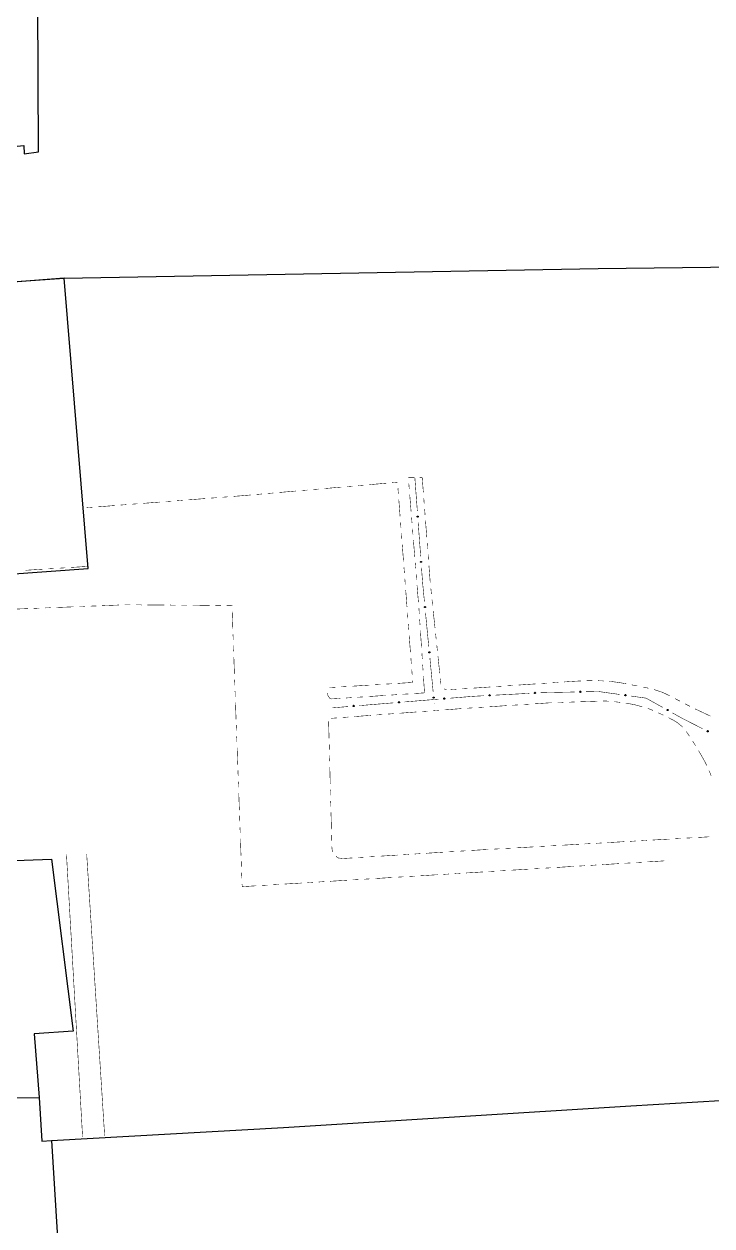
# Model space of a CAD drawing. Extents: x 204834 to 208707, y 4853033 to 4855981.
# Drawn here: x 205386.4 to 205628.8, y 4854319 to 4854742.3 of the extents above; entities that cross this region are included whole.
import ezdxf

# ---------------------------------------------------------------- set-up
doc = ezdxf.new("R2010")
doc.units = 0
doc.header["$LTSCALE"] = 1.5
doc.header["$MEASUREMENT"] = 0
doc.linetypes.add('PHANTOMX2', pattern=[5, 2.5, -0.5, 0.5, -0.5, 0.5, -0.5])
for name, color, linetype in [('CD-MALHA-LOTES', 40, 'CONTINUOUS'), ('RU-QUADRAS', 6, 'CONTINUOUS'), ('SV-EIXO-RUA-N-PAV', 6, 'CONTINUOUS'), ('SV-RUA-NAO-PAV-S-GUIA-C-GUIA', 7, 'PHANTOMX2'), ('SV-RUA-PAVIM-S-GUIA-C-GUIA', 7, 'CONTINUOUS')]:
    doc.layers.add(name, color=color, linetype=linetype)

msp = doc.modelspace()

# ---------------------------------------------------------------- linework, layer by layer
at = {"layer": 'CD-MALHA-LOTES', "linetype": 'Continuous', "flags": 128}
for points in [[(205386.4, 4854699.58), (205386.47, 4854696.6), (205391.55, 4854697.28), (205391.22, 4854776.14), (205796.08, 4854803.23)], [(205400.61, 4854652.83), (205588.68, 4854656.22), (205796.36, 4854658.71)], [(205371.77, 4854650.87), (205400.61, 4854652.83)], [(205408.99, 4854550.53), (205400.61, 4854652.83)], [(205175.67, 4854533.79), (205408.99, 4854550.53)], [(205226.02, 4854441.91), (205396.09, 4854448.24)], [(205396.09, 4854448.24), (205403.78, 4854387.59)], [(205403.78, 4854387.59), (205389.98, 4854386.69)], [(205389.98, 4854386.69), (205391.79, 4854364.28)], [(205396.09, 4854349.12), (205477.9, 4854353.65), (205600.22, 4854361.34), (205694.7, 4854367), (205796.36, 4854372.88)], [(205280.22, 4854363.61), (205391.79, 4854364.28)], [(205391.79, 4854364.28), (205392.69, 4854348.9)], [(205392.69, 4854348.9), (205396.09, 4854349.12)], [(205396.09, 4854349.12), (205402.2, 4854250)]]:
    msp.add_lwpolyline(points, dxfattribs=at)
at = {"layer": 'RU-QUADRAS', "linetype": 'Continuous'}
msp.add_lwpolyline([(205346.53, 4854246.15), (205280.22, 4854363.61, 0.007344), (205177.7, 4854509.57), (205175.67, 4854533.79), (205408.99, 4854550.53), (205400.61, 4854652.83), (205094.55, 4854628.75), (205081.29, 4854649.58), (205069.84, 4854648.26), (205059.8, 4854662.58), (205322.79, 4854693.02), (205386.4, 4854699.58), (205386.47, 4854696.6), (205391.55, 4854697.28), (205391.22, 4854776.14), (205796.08, 4854803.23), (206032.08, 4854817.08)], format="xyb", dxfattribs=at)
at = {"layer": 'SV-EIXO-RUA-N-PAV', "const_width": 0.18}
for points in [[(205524.11, 4854582.81), (205525, 4854570.84)], [(205525.29, 4854566.85), (205526.18, 4854554.89)], [(205526.47, 4854550.9), (205526.84, 4854545.91)], [(205526.84, 4854545.91), (205526.9, 4854545.13)], [(205526.9, 4854545.13), (205527.5, 4854538.94)], [(205527.88, 4854534.96), (205529.04, 4854523.02)], [(205529.43, 4854519.04), (205530.58, 4854507.09)], [(205580.43, 4854507.06), (205569.43, 4854506.83)], [(205588.76, 4854507.24), (205584.43, 4854507.15)], [(205589.42, 4854507.15), (205588.76, 4854507.24)], [(205596.35, 4854506.18), (205589.42, 4854507.15)], [(205516.56, 4854503.24), (205504.6, 4854502.26)], [(205532.5, 4854504.54), (205520.54, 4854503.56)], [(205530.97, 4854503.11), (205530.98, 4854502.99)], [(205544.59, 4854505.53), (205536.49, 4854504.87)], [(205545.46, 4854505.58), (205544.59, 4854505.53)], [(205548.46, 4854505.74), (205545.46, 4854505.58)], [(205564.44, 4854506.58), (205552.45, 4854505.95)], [(205568.7, 4854506.81), (205568.43, 4854506.8)], [(205569.43, 4854506.83), (205568.7, 4854506.81)], [(205605.62, 4854504.89), (205600.31, 4854505.63)], [(205606.18, 4854504.58), (205605.62, 4854504.89)], [(205611.42, 4854501.65), (205606.18, 4854504.58)], [(205495.63, 4854501.52), (205495.08, 4854501.48)], [(205500.61, 4854501.93), (205495.63, 4854501.52)], [(205618.21, 4854497.85), (205614.91, 4854499.7)], [(205618.4, 4854497.75), (205618.21, 4854497.85)], [(205625.53, 4854494.12), (205618.4, 4854497.75)]]:
    msp.add_lwpolyline(points, dxfattribs=at)
at = {"layer": 'SV-EIXO-RUA-N-PAV'}
for points in [[(205525.24, 4854569), (205525.28, 4854568.97), (205525.31, 4854568.93), (205525.32, 4854568.9), (205525.32, 4854568.86), (205525.32, 4854568.83), (205525.31, 4854568.79), (205525.3, 4854568.76), (205525.27, 4854568.72), (205525.23, 4854568.69), (205525.19, 4854568.68), (205525.16, 4854568.67), (205525.13, 4854568.67), (205525.09, 4854568.68), (205525.05, 4854568.7), (205525.01, 4854568.73), (205524.99, 4854568.77), (205524.98, 4854568.8), (205524.97, 4854568.84), (205524.97, 4854568.87), (205524.98, 4854568.91), (205525, 4854568.95), (205525.03, 4854568.98), (205525.06, 4854569.01), (205525.1, 4854569.02), (205525.13, 4854569.03), (205525.17, 4854569.03), (205525.21, 4854569.02), (205525.24, 4854569)], [(205526.42, 4854553.04), (205526.46, 4854553.01), (205526.49, 4854552.98), (205526.5, 4854552.94), (205526.5, 4854552.91), (205526.5, 4854552.87), (205526.5, 4854552.84), (205526.48, 4854552.8), (205526.45, 4854552.76), (205526.41, 4854552.74), (205526.38, 4854552.72), (205526.34, 4854552.72), (205526.31, 4854552.72), (205526.27, 4854552.73), (205526.23, 4854552.75), (205526.2, 4854552.78), (205526.17, 4854552.81), (205526.16, 4854552.85), (205526.15, 4854552.88), (205526.15, 4854552.92), (205526.16, 4854552.95), (205526.18, 4854552.99), (205526.21, 4854553.03), (205526.25, 4854553.05), (205526.28, 4854553.07), (205526.32, 4854553.07), (205526.35, 4854553.07), (205526.39, 4854553.06), (205526.42, 4854553.04)], [(205527.79, 4854537.11), (205527.83, 4854537.07), (205527.85, 4854537.04), (205527.87, 4854537.01), (205527.87, 4854536.97), (205527.87, 4854536.94), (205527.86, 4854536.9), (205527.85, 4854536.86), (205527.82, 4854536.82), (205527.78, 4854536.8), (205527.75, 4854536.78), (205527.71, 4854536.78), (205527.68, 4854536.78), (205527.64, 4854536.79), (205527.6, 4854536.8), (205527.56, 4854536.84), (205527.54, 4854536.87), (205527.53, 4854536.9), (205527.52, 4854536.94), (205527.52, 4854536.97), (205527.53, 4854537.01), (205527.54, 4854537.05), (205527.58, 4854537.08), (205527.61, 4854537.11), (205527.64, 4854537.12), (205527.68, 4854537.13), (205527.71, 4854537.13), (205527.75, 4854537.12), (205527.79, 4854537.11)], [(205529.33, 4854521.18), (205529.37, 4854521.15), (205529.39, 4854521.11), (205529.41, 4854521.08), (205529.41, 4854521.05), (205529.41, 4854521.01), (205529.41, 4854520.98), (205529.39, 4854520.94), (205529.36, 4854520.9), (205529.32, 4854520.87), (205529.29, 4854520.86), (205529.25, 4854520.85), (205529.22, 4854520.85), (205529.18, 4854520.86), (205529.14, 4854520.88), (205529.11, 4854520.91), (205529.08, 4854520.94), (205529.07, 4854520.98), (205529.06, 4854521.01), (205529.06, 4854521.05), (205529.07, 4854521.08), (205529.09, 4854521.12), (205529.12, 4854521.16), (205529.15, 4854521.19), (205529.18, 4854521.2), (205529.22, 4854521.2), (205529.26, 4854521.2), (205529.29, 4854521.2), (205529.33, 4854521.18)], [(205582.57, 4854507), (205582.54, 4854506.96), (205582.5, 4854506.94), (205582.47, 4854506.93), (205582.43, 4854506.92), (205582.4, 4854506.93), (205582.36, 4854506.94), (205582.33, 4854506.96), (205582.29, 4854506.99), (205582.27, 4854507.03), (205582.26, 4854507.06), (205582.25, 4854507.1), (205582.25, 4854507.13), (205582.27, 4854507.17), (205582.29, 4854507.2), (205582.32, 4854507.24), (205582.36, 4854507.26), (205582.39, 4854507.27), (205582.43, 4854507.28), (205582.46, 4854507.27), (205582.5, 4854507.26), (205582.53, 4854507.24), (205582.57, 4854507.21), (205582.59, 4854507.17), (205582.6, 4854507.14), (205582.6, 4854507.1), (205582.6, 4854507.07), (205582.59, 4854507.03), (205582.57, 4854507)], [(205518.7, 4854503.3), (205518.67, 4854503.26), (205518.64, 4854503.24), (205518.6, 4854503.22), (205518.57, 4854503.22), (205518.53, 4854503.22), (205518.5, 4854503.23), (205518.46, 4854503.25), (205518.42, 4854503.28), (205518.4, 4854503.31), (205518.38, 4854503.35), (205518.38, 4854503.38), (205518.38, 4854503.42), (205518.39, 4854503.45), (205518.4, 4854503.49), (205518.44, 4854503.53), (205518.47, 4854503.55), (205518.5, 4854503.57), (205518.54, 4854503.57), (205518.58, 4854503.57), (205518.61, 4854503.56), (205518.65, 4854503.55), (205518.69, 4854503.51), (205518.71, 4854503.48), (205518.72, 4854503.45), (205518.73, 4854503.41), (205518.73, 4854503.38), (205518.72, 4854503.34), (205518.7, 4854503.3)], [(205530.87, 4854505.25), (205530.91, 4854505.22), (205530.94, 4854505.19), (205530.95, 4854505.15), (205530.95, 4854505.12), (205530.96, 4854505.09), (205530.95, 4854505.05), (205530.93, 4854505.01), (205530.9, 4854504.97), (205530.86, 4854504.95), (205530.83, 4854504.93), (205530.8, 4854504.93), (205530.76, 4854504.93), (205530.72, 4854504.94), (205530.69, 4854504.95), (205530.65, 4854504.98), (205530.62, 4854505.02), (205530.61, 4854505.05), (205530.6, 4854505.09), (205530.6, 4854505.12), (205530.61, 4854505.16), (205530.63, 4854505.2), (205530.66, 4854505.23), (205530.69, 4854505.26), (205530.73, 4854505.27), (205530.76, 4854505.28), (205530.8, 4854505.28), (205530.83, 4854505.27), (205530.87, 4854505.25)], [(205534.65, 4854504.61), (205534.62, 4854504.57), (205534.58, 4854504.54), (205534.55, 4854504.53), (205534.51, 4854504.53), (205534.48, 4854504.53), (205534.44, 4854504.53), (205534.41, 4854504.55), (205534.37, 4854504.58), (205534.34, 4854504.62), (205534.33, 4854504.65), (205534.32, 4854504.69), (205534.32, 4854504.72), (205534.33, 4854504.76), (205534.35, 4854504.8), (205534.38, 4854504.83), (205534.42, 4854504.86), (205534.45, 4854504.87), (205534.49, 4854504.88), (205534.52, 4854504.88), (205534.56, 4854504.87), (205534.6, 4854504.85), (205534.63, 4854504.82), (205534.66, 4854504.78), (205534.67, 4854504.75), (205534.68, 4854504.72), (205534.68, 4854504.68), (205534.67, 4854504.64), (205534.65, 4854504.61)], [(205550.6, 4854505.74), (205550.57, 4854505.7), (205550.54, 4854505.68), (205550.5, 4854505.66), (205550.47, 4854505.66), (205550.43, 4854505.66), (205550.4, 4854505.67), (205550.36, 4854505.69), (205550.32, 4854505.72), (205550.3, 4854505.76), (205550.29, 4854505.79), (205550.28, 4854505.83), (205550.28, 4854505.86), (205550.29, 4854505.9), (205550.31, 4854505.94), (205550.34, 4854505.97), (205550.38, 4854506), (205550.41, 4854506.01), (205550.45, 4854506.01), (205550.49, 4854506.01), (205550.52, 4854506), (205550.56, 4854505.98), (205550.59, 4854505.95), (205550.62, 4854505.92), (205550.63, 4854505.88), (205550.63, 4854505.85), (205550.63, 4854505.81), (205550.63, 4854505.78), (205550.6, 4854505.74)], [(205566.58, 4854506.59), (205566.55, 4854506.55), (205566.51, 4854506.53), (205566.48, 4854506.51), (205566.45, 4854506.51), (205566.41, 4854506.51), (205566.37, 4854506.52), (205566.34, 4854506.54), (205566.3, 4854506.57), (205566.28, 4854506.61), (205566.26, 4854506.64), (205566.26, 4854506.68), (205566.26, 4854506.71), (205566.27, 4854506.75), (205566.29, 4854506.79), (205566.32, 4854506.82), (205566.36, 4854506.85), (205566.39, 4854506.86), (205566.43, 4854506.86), (205566.46, 4854506.86), (205566.5, 4854506.85), (205566.54, 4854506.83), (205566.57, 4854506.8), (205566.6, 4854506.77), (205566.61, 4854506.73), (205566.61, 4854506.7), (205566.61, 4854506.66), (205566.6, 4854506.62), (205566.58, 4854506.59)], [(205598.46, 4854505.78), (205598.42, 4854505.75), (205598.38, 4854505.73), (205598.34, 4854505.72), (205598.31, 4854505.73), (205598.28, 4854505.73), (205598.24, 4854505.75), (205598.21, 4854505.78), (205598.18, 4854505.81), (205598.16, 4854505.86), (205598.16, 4854505.89), (205598.16, 4854505.93), (205598.17, 4854505.96), (205598.18, 4854505.99), (205598.21, 4854506.03), (205598.25, 4854506.06), (205598.29, 4854506.07), (205598.32, 4854506.08), (205598.36, 4854506.08), (205598.39, 4854506.07), (205598.43, 4854506.05), (205598.46, 4854506.03), (205598.49, 4854505.99), (205598.51, 4854505.95), (205598.51, 4854505.91), (205598.51, 4854505.88), (205598.5, 4854505.84), (205598.49, 4854505.81), (205598.46, 4854505.78)], [(205502.76, 4854502), (205502.72, 4854501.96), (205502.69, 4854501.93), (205502.66, 4854501.92), (205502.62, 4854501.92), (205502.59, 4854501.92), (205502.55, 4854501.92), (205502.51, 4854501.94), (205502.47, 4854501.97), (205502.45, 4854502.01), (205502.44, 4854502.04), (205502.43, 4854502.08), (205502.43, 4854502.11), (205502.44, 4854502.15), (205502.46, 4854502.19), (205502.49, 4854502.22), (205502.52, 4854502.25), (205502.56, 4854502.26), (205502.59, 4854502.27), (205502.63, 4854502.27), (205502.66, 4854502.26), (205502.7, 4854502.24), (205502.74, 4854502.21), (205502.76, 4854502.18), (205502.78, 4854502.14), (205502.78, 4854502.11), (205502.78, 4854502.07), (205502.78, 4854502.04), (205502.76, 4854502)], [(205613.23, 4854500.51), (205613.19, 4854500.49), (205613.14, 4854500.49), (205613.11, 4854500.5), (205613.08, 4854500.51), (205613.05, 4854500.53), (205613.02, 4854500.56), (205613, 4854500.6), (205612.99, 4854500.64), (205612.99, 4854500.69), (205612.99, 4854500.72), (205613.01, 4854500.76), (205613.03, 4854500.78), (205613.06, 4854500.81), (205613.09, 4854500.83), (205613.14, 4854500.84), (205613.18, 4854500.85), (205613.22, 4854500.84), (205613.25, 4854500.82), (205613.28, 4854500.8), (205613.3, 4854500.78), (205613.33, 4854500.74), (205613.34, 4854500.69), (205613.34, 4854500.65), (205613.33, 4854500.61), (205613.32, 4854500.58), (205613.3, 4854500.55), (205613.27, 4854500.53), (205613.23, 4854500.51)], [(205627.39, 4854493.05), (205627.35, 4854493.04), (205627.3, 4854493.03), (205627.27, 4854493.04), (205627.24, 4854493.05), (205627.21, 4854493.07), (205627.18, 4854493.1), (205627.16, 4854493.13), (205627.14, 4854493.18), (205627.14, 4854493.22), (205627.15, 4854493.26), (205627.16, 4854493.29), (205627.18, 4854493.32), (205627.2, 4854493.35), (205627.24, 4854493.37), (205627.29, 4854493.39), (205627.33, 4854493.39), (205627.36, 4854493.38), (205627.4, 4854493.37), (205627.43, 4854493.35), (205627.45, 4854493.32), (205627.48, 4854493.29), (205627.49, 4854493.24), (205627.49, 4854493.2), (205627.49, 4854493.16), (205627.47, 4854493.13), (205627.46, 4854493.1), (205627.43, 4854493.07), (205627.39, 4854493.05)]]:
    msp.add_lwpolyline(points, close=True, dxfattribs=at)
for points in [[(205524.97, 4854568.87), (205524.99, 4854568.77)], [(205524.98, 4854568.91), (205525.01, 4854568.73)], [(205524.98, 4854568.89), (205525, 4854568.76)], [(205524.99, 4854568.92), (205525.03, 4854568.73)], [(205525, 4854568.95), (205525.05, 4854568.7)], [(205525.02, 4854568.96), (205525.07, 4854568.7)], [(205525.03, 4854568.98), (205525.09, 4854568.68)], [(205525.05, 4854568.99), (205525.11, 4854568.68)], [(205525.06, 4854569.01), (205525.13, 4854568.67)], [(205525.08, 4854569.01), (205525.14, 4854568.68)], [(205525.1, 4854569.02), (205525.16, 4854568.67)], [(205525.12, 4854569.02), (205525.17, 4854568.68)], [(205525.13, 4854569.03), (205525.19, 4854568.68)], [(205525.15, 4854569.02), (205525.21, 4854568.69)], [(205525.17, 4854569.03), (205525.23, 4854568.69)], [(205525.19, 4854569.02), (205525.25, 4854568.71)], [(205525.21, 4854569.02), (205525.27, 4854568.72)], [(205525.22, 4854569.01), (205525.28, 4854568.74)], [(205525.24, 4854569), (205525.3, 4854568.76)], [(205525.26, 4854568.98), (205525.3, 4854568.78)], [(205525.28, 4854568.97), (205525.31, 4854568.79)], [(205525.3, 4854568.95), (205525.32, 4854568.82)], [(205525.31, 4854568.93), (205525.32, 4854568.83)], [(205526.15, 4854552.92), (205526.17, 4854552.81)], [(205526.16, 4854552.95), (205526.2, 4854552.78)], [(205526.16, 4854552.93), (205526.18, 4854552.8)], [(205526.17, 4854552.97), (205526.21, 4854552.77)], [(205526.18, 4854552.99), (205526.23, 4854552.75)], [(205526.2, 4854553.01), (205526.25, 4854552.74)], [(205526.21, 4854553.03), (205526.27, 4854552.73)], [(205526.23, 4854553.04), (205526.29, 4854552.73)], [(205526.25, 4854553.05), (205526.31, 4854552.72)], [(205526.26, 4854553.06), (205526.32, 4854552.72)], [(205526.28, 4854553.07), (205526.34, 4854552.72)], [(205526.3, 4854553.07), (205526.36, 4854552.72)], [(205526.32, 4854553.07), (205526.38, 4854552.72)], [(205526.33, 4854553.07), (205526.39, 4854552.74)], [(205526.35, 4854553.07), (205526.41, 4854552.74)], [(205526.37, 4854553.06), (205526.43, 4854552.75)], [(205526.39, 4854553.06), (205526.45, 4854552.76)], [(205526.4, 4854553.05), (205526.46, 4854552.78)], [(205526.42, 4854553.04), (205526.48, 4854552.8)], [(205526.44, 4854553.03), (205526.49, 4854552.83)], [(205526.46, 4854553.01), (205526.5, 4854552.84)], [(205526.48, 4854552.99), (205526.5, 4854552.86)], [(205526.49, 4854552.98), (205526.5, 4854552.87)], [(205527.52, 4854536.99), (205527.55, 4854536.86)], [(205527.52, 4854536.97), (205527.54, 4854536.87)], [(205527.53, 4854537.01), (205527.56, 4854536.84)], [(205527.54, 4854537.05), (205527.6, 4854536.8)], [(205527.54, 4854537.02), (205527.58, 4854536.83)], [(205527.56, 4854537.06), (205527.62, 4854536.8)], [(205527.58, 4854537.08), (205527.64, 4854536.79)], [(205527.59, 4854537.1), (205527.66, 4854536.79)], [(205527.61, 4854537.11), (205527.68, 4854536.78)], [(205527.63, 4854537.11), (205527.69, 4854536.78)], [(205527.64, 4854537.12), (205527.71, 4854536.78)], [(205527.66, 4854537.12), (205527.73, 4854536.78)], [(205527.68, 4854537.13), (205527.75, 4854536.78)], [(205527.7, 4854537.13), (205527.76, 4854536.8)], [(205527.71, 4854537.13), (205527.78, 4854536.8)], [(205527.73, 4854537.12), (205527.8, 4854536.82)], [(205527.75, 4854537.12), (205527.82, 4854536.82)], [(205527.77, 4854537.11), (205527.83, 4854536.85)], [(205527.79, 4854537.11), (205527.85, 4854536.86)], [(205527.81, 4854537.09), (205527.85, 4854536.89)], [(205527.83, 4854537.07), (205527.86, 4854536.9)], [(205527.84, 4854537.06), (205527.87, 4854536.93)], [(205527.85, 4854537.04), (205527.87, 4854536.94)], [(205529.06, 4854521.05), (205529.08, 4854520.94)], [(205529.07, 4854521.08), (205529.11, 4854520.91)], [(205529.07, 4854521.06), (205529.09, 4854520.93)], [(205529.08, 4854521.1), (205529.12, 4854520.9)], [(205529.09, 4854521.12), (205529.14, 4854520.88)], [(205529.1, 4854521.14), (205529.16, 4854520.87)], [(205529.12, 4854521.16), (205529.18, 4854520.86)], [(205529.13, 4854521.17), (205529.2, 4854520.86)], [(205529.15, 4854521.19), (205529.22, 4854520.85)], [(205529.17, 4854521.19), (205529.24, 4854520.85)], [(205529.18, 4854521.2), (205529.25, 4854520.85)], [(205529.2, 4854521.2), (205529.27, 4854520.86)], [(205529.22, 4854521.2), (205529.29, 4854520.86)], [(205529.24, 4854521.2), (205529.31, 4854520.87)], [(205529.26, 4854521.2), (205529.32, 4854520.87)], [(205529.27, 4854521.2), (205529.34, 4854520.89)], [(205529.29, 4854521.2), (205529.36, 4854520.9)], [(205529.31, 4854521.19), (205529.37, 4854520.92)], [(205529.33, 4854521.18), (205529.39, 4854520.94)], [(205529.35, 4854521.16), (205529.4, 4854520.96)], [(205529.37, 4854521.15), (205529.41, 4854520.98)], [(205529.38, 4854521.13), (205529.41, 4854521)], [(205529.39, 4854521.11), (205529.41, 4854521.01)], [(205582.59, 4854507.17), (205582.25, 4854507.13)], [(205582.6, 4854507.14), (205582.25, 4854507.1)], [(205582.58, 4854507.19), (205582.26, 4854507.15)], [(205582.59, 4854507.16), (205582.26, 4854507.12)], [(205582.57, 4854507.21), (205582.27, 4854507.17)], [(205582.55, 4854507.23), (205582.28, 4854507.19)], [(205582.53, 4854507.24), (205582.29, 4854507.2)], [(205582.51, 4854507.25), (205582.31, 4854507.22)], [(205582.5, 4854507.26), (205582.32, 4854507.24)], [(205582.47, 4854507.27), (205582.34, 4854507.25)], [(205582.46, 4854507.27), (205582.36, 4854507.26)], [(205518.71, 4854503.48), (205518.38, 4854503.42)], [(205518.71, 4854503.46), (205518.38, 4854503.4)], [(205518.72, 4854503.45), (205518.38, 4854503.38)], [(205518.72, 4854503.43), (205518.38, 4854503.37)], [(205518.73, 4854503.41), (205518.38, 4854503.35)], [(205518.69, 4854503.51), (205518.39, 4854503.45)], [(205518.7, 4854503.5), (205518.39, 4854503.44)], [(205518.73, 4854503.39), (205518.39, 4854503.33)], [(205518.65, 4854503.55), (205518.4, 4854503.49)], [(205518.66, 4854503.53), (205518.4, 4854503.47)], [(205518.73, 4854503.38), (205518.4, 4854503.31)], [(205518.72, 4854503.36), (205518.41, 4854503.3)], [(205518.72, 4854503.34), (205518.42, 4854503.28)], [(205518.62, 4854503.55), (205518.43, 4854503.51)], [(205518.61, 4854503.56), (205518.44, 4854503.53)], [(205518.71, 4854503.32), (205518.44, 4854503.26)], [(205518.59, 4854503.57), (205518.46, 4854503.54)], [(205518.7, 4854503.3), (205518.46, 4854503.25)], [(205518.58, 4854503.57), (205518.47, 4854503.55)], [(205518.68, 4854503.28), (205518.49, 4854503.24)], [(205518.67, 4854503.26), (205518.5, 4854503.23)], [(205518.65, 4854503.25), (205518.52, 4854503.23)], [(205518.64, 4854503.24), (205518.53, 4854503.22)], [(205530.6, 4854505.12), (205530.62, 4854505.02)], [(205530.61, 4854505.16), (205530.65, 4854504.98)], [(205530.61, 4854505.14), (205530.63, 4854505.01)], [(205530.62, 4854505.17), (205530.67, 4854504.98)], [(205530.63, 4854505.2), (205530.69, 4854504.95)], [(205530.65, 4854505.21), (205530.7, 4854504.95)], [(205530.66, 4854505.23), (205530.72, 4854504.94)], [(205530.68, 4854505.24), (205530.74, 4854504.94)], [(205530.69, 4854505.26), (205530.76, 4854504.93)], [(205530.71, 4854505.26), (205530.78, 4854504.93)], [(205530.73, 4854505.27), (205530.8, 4854504.93)], [(205530.74, 4854505.27), (205530.81, 4854504.93)], [(205530.76, 4854505.28), (205530.83, 4854504.93)], [(205530.78, 4854505.28), (205530.85, 4854504.95)], [(205530.8, 4854505.28), (205530.86, 4854504.95)], [(205530.82, 4854505.27), (205530.88, 4854504.97)], [(205530.83, 4854505.27), (205530.9, 4854504.97)], [(205530.85, 4854505.26), (205530.91, 4854505)], [(205530.87, 4854505.25), (205530.93, 4854505.01)], [(205530.89, 4854505.24), (205530.94, 4854505.04)], [(205530.91, 4854505.22), (205530.95, 4854505.05)], [(205530.92, 4854505.2), (205530.95, 4854505.08)], [(205530.94, 4854505.19), (205530.96, 4854505.09)], [(205534.66, 4854504.78), (205534.32, 4854504.72)], [(205534.67, 4854504.75), (205534.32, 4854504.69)], [(205534.63, 4854504.82), (205534.33, 4854504.76)], [(205534.64, 4854504.8), (205534.33, 4854504.74)], [(205534.66, 4854504.77), (205534.33, 4854504.71)], [(205534.67, 4854504.73), (205534.33, 4854504.67)], [(205534.68, 4854504.72), (205534.33, 4854504.65)], [(205534.61, 4854504.83), (205534.34, 4854504.78)], [(205534.67, 4854504.7), (205534.34, 4854504.63)], [(205534.68, 4854504.68), (205534.34, 4854504.62)], [(205534.6, 4854504.85), (205534.35, 4854504.8)], [(205534.67, 4854504.66), (205534.36, 4854504.6)], [(205534.57, 4854504.86), (205534.37, 4854504.82)], [(205534.67, 4854504.64), (205534.37, 4854504.58)], [(205534.56, 4854504.87), (205534.38, 4854504.83)], [(205534.66, 4854504.63), (205534.39, 4854504.57)], [(205534.54, 4854504.87), (205534.41, 4854504.85)], [(205534.65, 4854504.61), (205534.41, 4854504.55)], [(205534.52, 4854504.88), (205534.42, 4854504.86)], [(205534.63, 4854504.59), (205534.43, 4854504.54)], [(205534.62, 4854504.57), (205534.44, 4854504.53)], [(205534.6, 4854504.55), (205534.47, 4854504.53)], [(205534.58, 4854504.54), (205534.48, 4854504.53)], [(205550.62, 4854505.92), (205550.28, 4854505.86)], [(205550.62, 4854505.9), (205550.28, 4854505.85)], [(205550.63, 4854505.88), (205550.28, 4854505.83)], [(205550.63, 4854505.87), (205550.28, 4854505.81)], [(205550.59, 4854505.95), (205550.29, 4854505.9)], [(205550.6, 4854505.94), (205550.29, 4854505.88)], [(205550.63, 4854505.85), (205550.29, 4854505.79)], [(205550.63, 4854505.83), (205550.3, 4854505.78)], [(205550.63, 4854505.81), (205550.3, 4854505.76)], [(205550.56, 4854505.98), (205550.31, 4854505.94)], [(205550.57, 4854505.97), (205550.31, 4854505.92)], [(205550.62, 4854505.79), (205550.32, 4854505.74)], [(205550.63, 4854505.78), (205550.32, 4854505.72)], [(205550.52, 4854506), (205550.34, 4854505.97)], [(205550.53, 4854505.99), (205550.34, 4854505.96)], [(205550.61, 4854505.76), (205550.35, 4854505.71)], [(205550.6, 4854505.74), (205550.36, 4854505.69)], [(205550.5, 4854506.01), (205550.37, 4854505.99)], [(205550.49, 4854506.01), (205550.38, 4854506)], [(205550.59, 4854505.72), (205550.39, 4854505.68)], [(205550.57, 4854505.7), (205550.4, 4854505.67)], [(205550.55, 4854505.69), (205550.42, 4854505.67)], [(205550.54, 4854505.68), (205550.43, 4854505.66)], [(205566.6, 4854506.77), (205566.26, 4854506.71)], [(205566.6, 4854506.75), (205566.26, 4854506.7)], [(205566.61, 4854506.73), (205566.26, 4854506.68)], [(205566.61, 4854506.71), (205566.26, 4854506.66)], [(205566.61, 4854506.7), (205566.26, 4854506.64)], [(205566.57, 4854506.8), (205566.27, 4854506.75)], [(205566.58, 4854506.78), (205566.27, 4854506.73)], [(205566.55, 4854506.81), (205566.28, 4854506.77)], [(205566.61, 4854506.68), (205566.28, 4854506.62)], [(205566.61, 4854506.66), (205566.28, 4854506.61)], [(205566.54, 4854506.83), (205566.29, 4854506.79)], [(205566.6, 4854506.64), (205566.29, 4854506.59)], [(205566.6, 4854506.62), (205566.3, 4854506.57)], [(205566.51, 4854506.84), (205566.31, 4854506.8)], [(205566.5, 4854506.85), (205566.32, 4854506.82)], [(205566.59, 4854506.61), (205566.32, 4854506.56)], [(205566.58, 4854506.59), (205566.34, 4854506.54)], [(205566.48, 4854506.86), (205566.35, 4854506.84)], [(205566.46, 4854506.86), (205566.36, 4854506.85)], [(205566.56, 4854506.57), (205566.36, 4854506.53)], [(205566.55, 4854506.55), (205566.37, 4854506.52)], [(205566.53, 4854506.54), (205566.4, 4854506.52)], [(205566.51, 4854506.53), (205566.41, 4854506.51)], [(205582.6, 4854507.12), (205582.26, 4854507.08)], [(205582.6, 4854507.1), (205582.26, 4854507.06)], [(205582.6, 4854507.09), (205582.27, 4854507.04)], [(205582.6, 4854507.07), (205582.27, 4854507.03)], [(205582.59, 4854507.05), (205582.28, 4854507.01)], [(205582.59, 4854507.03), (205582.29, 4854506.99)], [(205582.58, 4854507.02), (205582.31, 4854506.97)], [(205582.57, 4854507), (205582.33, 4854506.96)], [(205582.55, 4854506.98), (205582.35, 4854506.95)], [(205582.54, 4854506.96), (205582.36, 4854506.94)], [(205582.52, 4854506.95), (205582.39, 4854506.93)], [(205582.5, 4854506.94), (205582.4, 4854506.93)], [(205598.51, 4854505.91), (205598.16, 4854505.93)], [(205598.51, 4854505.9), (205598.16, 4854505.91)], [(205598.51, 4854505.88), (205598.16, 4854505.89)], [(205598.5, 4854505.84), (205598.16, 4854505.86)], [(205598.51, 4854505.95), (205598.17, 4854505.96)], [(205598.51, 4854505.93), (205598.17, 4854505.94)], [(205598.5, 4854505.86), (205598.17, 4854505.87)], [(205598.49, 4854505.99), (205598.18, 4854505.99)], [(205598.5, 4854505.97), (205598.18, 4854505.98)], [(205598.49, 4854505.83), (205598.18, 4854505.83)], [(205598.49, 4854505.81), (205598.18, 4854505.81)], [(205598.47, 4854506.01), (205598.2, 4854506.01)], [(205598.47, 4854505.8), (205598.2, 4854505.8)], [(205598.46, 4854506.03), (205598.21, 4854506.03)], [(205598.46, 4854505.78), (205598.21, 4854505.78)], [(205598.44, 4854505.76), (205598.23, 4854505.76)], [(205598.44, 4854506.04), (205598.24, 4854506.04)], [(205598.42, 4854505.75), (205598.24, 4854505.75)], [(205598.43, 4854506.05), (205598.25, 4854506.06)], [(205598.41, 4854506.06), (205598.27, 4854506.07)], [(205598.4, 4854505.74), (205598.27, 4854505.74)], [(205598.38, 4854505.73), (205598.28, 4854505.73)], [(205598.39, 4854506.07), (205598.29, 4854506.07)], [(205502.76, 4854502.18), (205502.43, 4854502.11)], [(205502.77, 4854502.16), (205502.43, 4854502.1)], [(205502.78, 4854502.14), (205502.43, 4854502.08)], [(205502.78, 4854502.12), (205502.43, 4854502.06)], [(205502.74, 4854502.21), (205502.44, 4854502.15)], [(205502.75, 4854502.19), (205502.44, 4854502.13)], [(205502.78, 4854502.11), (205502.44, 4854502.04)], [(205502.72, 4854502.22), (205502.45, 4854502.17)], [(205502.78, 4854502.09), (205502.45, 4854502.03)], [(205502.78, 4854502.07), (205502.45, 4854502.01)], [(205502.7, 4854502.24), (205502.46, 4854502.19)], [(205502.77, 4854502.05), (205502.47, 4854501.99)], [(205502.78, 4854502.04), (205502.47, 4854501.97)], [(205502.68, 4854502.25), (205502.48, 4854502.21)], [(205502.66, 4854502.26), (205502.49, 4854502.22)], [(205502.77, 4854502.02), (205502.5, 4854501.96)], [(205502.64, 4854502.26), (205502.51, 4854502.24)], [(205502.76, 4854502), (205502.51, 4854501.94)], [(205502.63, 4854502.27), (205502.52, 4854502.25)], [(205502.74, 4854501.98), (205502.54, 4854501.93)], [(205502.72, 4854501.96), (205502.55, 4854501.92)], [(205502.71, 4854501.94), (205502.58, 4854501.92)], [(205502.69, 4854501.93), (205502.59, 4854501.92)], [(205613.32, 4854500.58), (205612.99, 4854500.72)], [(205613.3, 4854500.57), (205612.99, 4854500.7)], [(205613.3, 4854500.55), (205612.99, 4854500.69)], [(205613.28, 4854500.54), (205612.99, 4854500.66)], [(205613.27, 4854500.53), (205612.99, 4854500.64)], [(205613.32, 4854500.6), (205613, 4854500.74)], [(205613.25, 4854500.52), (205613, 4854500.62)], [(205613.23, 4854500.51), (205613, 4854500.6)], [(205613.33, 4854500.61), (205613.01, 4854500.76)], [(205613.33, 4854500.63), (205613.02, 4854500.77)], [(205613.21, 4854500.5), (205613.02, 4854500.57)], [(205613.19, 4854500.49), (205613.02, 4854500.56)], [(205613.34, 4854500.65), (205613.03, 4854500.78)], [(205613.16, 4854500.49), (205613.04, 4854500.54)], [(205613.34, 4854500.67), (205613.05, 4854500.79)], [(205613.14, 4854500.49), (205613.05, 4854500.53)], [(205613.34, 4854500.69), (205613.06, 4854500.81)], [(205613.33, 4854500.72), (205613.08, 4854500.82)], [(205613.33, 4854500.74), (205613.09, 4854500.83)], [(205613.31, 4854500.76), (205613.12, 4854500.83)], [(205613.3, 4854500.78), (205613.14, 4854500.84)], [(205613.29, 4854500.79), (205613.17, 4854500.84)], [(205613.28, 4854500.8), (205613.18, 4854500.85)], [(205627.46, 4854493.1), (205627.14, 4854493.22)], [(205627.44, 4854493.09), (205627.14, 4854493.2)], [(205627.43, 4854493.07), (205627.14, 4854493.18)], [(205627.48, 4854493.15), (205627.15, 4854493.28)], [(205627.47, 4854493.13), (205627.15, 4854493.26)], [(205627.46, 4854493.12), (205627.15, 4854493.24)], [(205627.41, 4854493.06), (205627.15, 4854493.16)], [(205627.49, 4854493.16), (205627.16, 4854493.29)], [(205627.39, 4854493.05), (205627.16, 4854493.13)], [(205627.49, 4854493.18), (205627.17, 4854493.31)], [(205627.49, 4854493.2), (205627.18, 4854493.32)], [(205627.37, 4854493.04), (205627.18, 4854493.11)], [(205627.35, 4854493.04), (205627.18, 4854493.1)], [(205627.49, 4854493.24), (205627.2, 4854493.35)], [(205627.49, 4854493.22), (205627.2, 4854493.33)], [(205627.32, 4854493.03), (205627.2, 4854493.08)], [(205627.3, 4854493.03), (205627.21, 4854493.07)], [(205627.48, 4854493.27), (205627.22, 4854493.36)], [(205627.48, 4854493.29), (205627.24, 4854493.37)], [(205627.46, 4854493.31), (205627.27, 4854493.37)], [(205627.45, 4854493.32), (205627.29, 4854493.39)], [(205627.44, 4854493.34), (205627.31, 4854493.38)], [(205627.43, 4854493.35), (205627.33, 4854493.39)]]:
    msp.add_lwpolyline(points, dxfattribs=at)
at = {"layer": 'SV-RUA-NAO-PAV-S-GUIA-C-GUIA', "const_width": 0.18}
for points in [[(205492.2, 4854578.7), (205498.18, 4854579.22)], [(205500.17, 4854579.39), (205502.16, 4854579.57)], [(205504.15, 4854579.74), (205506.15, 4854579.91)], [(205508.14, 4854580.08), (205514.12, 4854580.6)], [(205516.11, 4854580.78), (205517.1, 4854580.86)], [(205517.1, 4854580.86), (205518.01, 4854580.94)], [(205518.01, 4854580.94), (205518.02, 4854580.85)], [(205521.85, 4854582.53), (205523.85, 4854582.53)], [(205522.16, 4854578.56), (205522, 4854580.55)], [(205525.85, 4854582.54), (205526.73, 4854582.54)], [(205526.73, 4854582.54), (205527.12, 4854577.43)], [(205444.36, 4854574.73), (205450.35, 4854575.19)], [(205452.34, 4854575.35), (205454.33, 4854575.5)], [(205456.33, 4854575.65), (205458.32, 4854575.81)], [(205460.32, 4854575.96), (205462.31, 4854576.11)], [(205462.31, 4854576.11), (205462.78, 4854576.15)], [(205462.78, 4854576.15), (205466.3, 4854576.45)], [(205468.29, 4854576.63), (205470.28, 4854576.8)], [(205472.27, 4854576.97), (205474.27, 4854577.15)], [(205476.26, 4854577.32), (205482.24, 4854577.84)], [(205484.23, 4854578.01), (205486.22, 4854578.18)], [(205488.21, 4854578.36), (205490.21, 4854578.53)], [(205518.17, 4854578.85), (205518.32, 4854576.86)], [(205518.47, 4854574.87), (205518.93, 4854568.88)], [(205522.81, 4854570.58), (205522.32, 4854576.56)], [(205527.27, 4854575.44), (205527.42, 4854573.44)], [(205407.33, 4854569.25), (205407.15, 4854571.25)], [(205408.47, 4854571.97), (205410.46, 4854572.12)], [(205412.46, 4854572.27), (205418.44, 4854572.73)], [(205420.43, 4854572.89), (205422.43, 4854573.04)], [(205424.42, 4854573.2), (205426.42, 4854573.35)], [(205428.41, 4854573.5), (205434.39, 4854573.96)], [(205436.39, 4854574.12), (205438.38, 4854574.27)], [(205440.38, 4854574.42), (205442.37, 4854574.58)], [(205527.58, 4854571.45), (205527.73, 4854569.45)], [(205408.06, 4854561.29), (205407.51, 4854567.26)], [(205519.08, 4854566.89), (205519.23, 4854564.9)], [(205523.13, 4854566.6), (205522.97, 4854568.59)], [(205527.88, 4854567.46), (205528.34, 4854561.48)], [(205519.39, 4854562.9), (205519.54, 4854560.91)], [(205523.45, 4854562.61), (205523.29, 4854564.6)], [(205408.42, 4854557.3), (205408.24, 4854559.3)], [(205519.69, 4854558.91), (205520.15, 4854552.93)], [(205524.1, 4854554.64), (205523.61, 4854560.62)], [(205528.49, 4854559.48), (205528.64, 4854557.49)], [(205408.79, 4854553.32), (205408.6, 4854555.31)], [(205528.79, 4854555.49), (205528.94, 4854553.5)], [(205387.04, 4854549.93), (205393.03, 4854550.31)], [(205395.03, 4854550.43), (205397.02, 4854550.56)], [(205399.02, 4854550.68), (205401.01, 4854550.8)], [(205403.01, 4854550.93), (205408, 4854551.24)], [(205408, 4854551.24), (205408.97, 4854551.3)], [(205408.97, 4854551.3), (205408.97, 4854551.33)], [(205520.3, 4854550.94), (205520.45, 4854548.94)], [(205524.42, 4854550.65), (205524.26, 4854552.64)], [(205529.1, 4854551.51), (205529.48, 4854546.52)], [(205520.6, 4854546.95), (205520.76, 4854544.95)], [(205524.74, 4854546.66), (205524.58, 4854548.65)], [(205529.48, 4854546.52), (205529.54, 4854545.68)], [(205529.54, 4854545.68), (205529.56, 4854545.52)], [(205520.91, 4854542.96), (205521.36, 4854536.98)], [(205525.39, 4854538.69), (205524.9, 4854544.67)], [(205529.77, 4854543.53), (205529.97, 4854541.55)], [(205395.86, 4854536.75), (205393.86, 4854536.67)], [(205403.86, 4854537.06), (205397.86, 4854536.82)], [(205407.85, 4854537.22), (205405.86, 4854537.14)], [(205411.85, 4854537.37), (205409.85, 4854537.3)], [(205419.84, 4854537.69), (205413.85, 4854537.45)], [(205423.84, 4854537.75), (205421.84, 4854537.76)], [(205427.84, 4854537.73), (205425.84, 4854537.74)], [(205435.84, 4854537.68), (205429.84, 4854537.71)], [(205439.84, 4854537.66), (205437.84, 4854537.67)], [(205443.84, 4854537.64), (205441.84, 4854537.65)], [(205451.84, 4854537.59), (205445.84, 4854537.63)], [(205455.84, 4854537.57), (205453.84, 4854537.58)], [(205459.69, 4854537.55), (205457.84, 4854537.56)], [(205459.7, 4854537.4), (205459.69, 4854537.55)], [(205525.58, 4854536.31), (205525.55, 4854536.69)], [(205530.18, 4854539.56), (205530.39, 4854537.57)], [(205387.87, 4854536.43), (205381.87, 4854536.2)], [(205391.87, 4854536.59), (205389.87, 4854536.51)], [(205459.99, 4854529.4), (205459.77, 4854535.4)], [(205521.52, 4854534.98), (205521.67, 4854532.99)], [(205525.62, 4854535.7), (205525.58, 4854536.31)], [(205525.69, 4854534.7), (205525.62, 4854535.7)], [(205525.95, 4854530.71), (205525.82, 4854532.7)], [(205530.6, 4854535.58), (205531.23, 4854529.61)], [(205521.82, 4854530.99), (205521.97, 4854529)], [(205526.48, 4854522.72), (205526.08, 4854528.71)], [(205460.13, 4854525.41), (205460.06, 4854527.4)], [(205522.12, 4854527.01), (205522.58, 4854521.02)], [(205531.44, 4854527.62), (205531.65, 4854525.63)], [(205460.28, 4854521.41), (205460.2, 4854523.41)], [(205526.75, 4854518.73), (205526.61, 4854520.73)], [(205531.86, 4854523.64), (205532.06, 4854521.66)], [(205460.56, 4854513.41), (205460.35, 4854519.41)], [(205522.73, 4854519.03), (205522.89, 4854517.03)], [(205527.01, 4854514.74), (205526.88, 4854516.74)], [(205532.27, 4854519.67), (205532.9, 4854513.7)], [(205460.71, 4854509.42), (205460.64, 4854511.41)], [(205523.04, 4854515.04), (205523.19, 4854513.05)], [(205527.54, 4854506.76), (205527.14, 4854512.75)], [(205533.11, 4854511.71), (205533.32, 4854509.72)], [(205460.85, 4854505.42), (205460.78, 4854507.42)], [(205494.12, 4854508.61), (205494.11, 4854508.57)], [(205495.08, 4854508.67), (205494.12, 4854508.61)], [(205496.08, 4854508.73), (205495.08, 4854508.67)], [(205500.07, 4854508.98), (205498.07, 4854508.85)], [(205508.05, 4854509.47), (205502.06, 4854509.1)], [(205512.05, 4854509.72), (205510.05, 4854509.6)], [(205516.04, 4854509.97), (205514.04, 4854509.84)], [(205523.39, 4854510.42), (205518.03, 4854510.09)], [(205523.34, 4854511.05), (205523.39, 4854510.42)], [(205534.4, 4854508.16), (205535.33, 4854507.79)], [(205535.33, 4854507.79), (205535.35, 4854507.78)], [(205535.35, 4854507.78), (205535.35, 4854507.78)], [(205538.79, 4854508.01), (205536.8, 4854507.88)], [(205542.78, 4854508.29), (205540.79, 4854508.15)], [(205550.76, 4854508.83), (205544.78, 4854508.42)], [(205554.75, 4854509.1), (205552.76, 4854508.97)], [(205558.74, 4854509.37), (205556.75, 4854509.24)], [(205566.73, 4854509.92), (205560.74, 4854509.51)], [(205570.72, 4854510.19), (205568.72, 4854510.05)], [(205574.71, 4854510.46), (205572.71, 4854510.33)], [(205578.92, 4854510.75), (205576.7, 4854510.6)], [(205579.7, 4854510.8), (205578.92, 4854510.75)], [(205580.33, 4854510.84), (205579.7, 4854510.8)], [(205580.69, 4854510.86), (205580.33, 4854510.84)], [(205581.83, 4854510.92), (205580.69, 4854510.86)], [(205582.69, 4854510.96), (205581.83, 4854510.92)], [(205584.83, 4854511.03), (205584.69, 4854511.03)], [(205585.69, 4854511.04), (205584.83, 4854511.03)], [(205586.33, 4854511.05), (205585.69, 4854511.04)], [(205586.69, 4854511.05), (205586.33, 4854511.05)], [(205589.35, 4854511.01), (205588.69, 4854511.03)], [(205589.69, 4854510.99), (205589.35, 4854511.01)], [(205590.69, 4854510.95), (205589.69, 4854510.99)], [(205593.84, 4854510.69), (205592.68, 4854510.8)], [(205594.67, 4854510.58), (205593.84, 4854510.69)], [(205595.33, 4854510.5), (205594.67, 4854510.58)], [(205595.66, 4854510.45), (205595.33, 4854510.5)], [(205596.97, 4854510.24), (205595.66, 4854510.45)], [(205597.63, 4854510.12), (205596.97, 4854510.24)], [(205598.44, 4854509.98), (205597.63, 4854510.12)], [(205598.62, 4854509.95), (205598.44, 4854509.98)], [(205601.44, 4854509.4), (205600.58, 4854509.57)], [(205601.56, 4854509.38), (205601.44, 4854509.4)], [(205602.55, 4854509.19), (205601.56, 4854509.38)], [(205606.47, 4854508.39), (205604.51, 4854508.8)], [(205611.04, 4854507.06), (205608.41, 4854507.91)], [(205611.25, 4854506.97), (205611.04, 4854507.06)], [(205461.14, 4854497.42), (205460.93, 4854503.42)], [(205493.39, 4854506.7), (205493.23, 4854506.27)], [(205493.23, 4854506.27), (205494.05, 4854504.98)], [(205494.05, 4854504.98), (205494.2, 4854504.76)], [(205494.2, 4854504.76), (205494.76, 4854504.61)], [(205494.76, 4854504.61), (205497.91, 4854504.82)], [(205499.9, 4854504.95), (205501.9, 4854505.08)], [(205503.9, 4854505.21), (205505.89, 4854505.34)], [(205507.89, 4854505.47), (205513.87, 4854505.86)], [(205515.87, 4854505.99), (205517.87, 4854506.13)], [(205519.86, 4854506.26), (205521.86, 4854506.39)], [(205523.85, 4854506.52), (205526.85, 4854506.71)], [(205526.85, 4854506.71), (205527.54, 4854506.76)], [(205571.57, 4854503.24), (205566.51, 4854502.91)], [(205572.49, 4854503.27), (205571.57, 4854503.24)], [(205576.49, 4854503.41), (205574.49, 4854503.34)], [(205580.49, 4854503.55), (205578.49, 4854503.48)], [(205588.48, 4854503.83), (205582.49, 4854503.62)], [(205591.45, 4854503.88), (205590.48, 4854503.88)], [(205591.48, 4854503.88), (205591.45, 4854503.88)], [(205592.48, 4854503.82), (205591.48, 4854503.88)], [(205596.35, 4854503.41), (205594.47, 4854503.65)], [(205596.46, 4854503.39), (205596.35, 4854503.41)], [(205598.81, 4854503.09), (205598.44, 4854503.13)], [(205599.43, 4854502.97), (205598.81, 4854503.09)], [(205601.76, 4854502.54), (205599.43, 4854502.97)], [(205612.44, 4854506.45), (205611.25, 4854506.97)], [(205613.07, 4854506.14), (205612.44, 4854506.45)], [(205613.78, 4854505.79), (205613.07, 4854506.14)], [(205613.97, 4854505.69), (205613.78, 4854505.79)], [(205616.44, 4854504.39), (205615.74, 4854504.76)], [(205616.62, 4854504.3), (205616.44, 4854504.39)], [(205617.51, 4854503.84), (205616.62, 4854504.3)], [(205621.07, 4854502), (205619.29, 4854502.92)], [(205508.65, 4854498.83), (205502.67, 4854498.39)], [(205512.64, 4854499.13), (205510.64, 4854498.98)], [(205516.63, 4854499.43), (205514.63, 4854499.28)], [(205524.61, 4854500.02), (205518.62, 4854499.57)], [(205528.59, 4854500.32), (205526.6, 4854500.17)], [(205532.58, 4854500.61), (205530.59, 4854500.47)], [(205540.56, 4854501.21), (205534.58, 4854500.76)], [(205544.55, 4854501.48), (205542.56, 4854501.35)], [(205548.54, 4854501.74), (205546.55, 4854501.61)], [(205556.53, 4854502.26), (205550.54, 4854501.87)], [(205560.52, 4854502.52), (205558.52, 4854502.39)], [(205564.51, 4854502.78), (205562.51, 4854502.65)], [(205602.36, 4854502.37), (205601.76, 4854502.54)], [(205604.29, 4854501.83), (205602.36, 4854502.37)], [(205606.27, 4854501.25), (205606.21, 4854501.27)], [(205607.15, 4854500.92), (205606.27, 4854501.25)], [(205607.67, 4854500.72), (205607.15, 4854500.92)], [(205608.07, 4854500.55), (205607.67, 4854500.72)], [(205611.71, 4854498.88), (205609.9, 4854499.73)], [(205628.29, 4854498.56), (205622.86, 4854501.12)], [(205461.29, 4854493.43), (205461.22, 4854495.43)], [(205493.75, 4854496.69), (205493.9, 4854490.69)], [(205496.68, 4854497.94), (205494.69, 4854497.79)], [(205500.67, 4854498.24), (205498.68, 4854498.09)], [(205613.86, 4854497.83), (205613.51, 4854498)], [(205614.4, 4854497.55), (205613.86, 4854497.83)], [(205615.2, 4854497.14), (205614.4, 4854497.55)], [(205615.28, 4854497.09), (205615.2, 4854497.14)], [(205616.49, 4854496.36), (205615.28, 4854497.09)], [(205616.95, 4854495.99), (205616.49, 4854496.36)], [(205618.05, 4854495.12), (205616.95, 4854495.99)], [(205618.46, 4854494.68), (205618.05, 4854495.12)], [(205461.43, 4854489.43), (205461.36, 4854491.43)], [(205620.13, 4854492.63), (205619.74, 4854493.15)], [(205620.33, 4854492.34), (205620.13, 4854492.63)], [(205620.88, 4854491.51), (205620.33, 4854492.34)], [(205461.72, 4854481.43), (205461.51, 4854487.43)], [(205493.96, 4854488.69), (205494.01, 4854486.7)], [(205622.66, 4854488.75), (205621.98, 4854489.84)], [(205623.03, 4854488.14), (205622.66, 4854488.75)], [(205624.22, 4854486.19), (205624.07, 4854486.43)], [(205624.59, 4854485.57), (205624.22, 4854486.19)], [(205494.06, 4854484.7), (205494.11, 4854482.7)], [(205624.98, 4854484.9), (205624.59, 4854485.57)], [(205625.09, 4854484.7), (205624.98, 4854484.9)], [(205626.25, 4854482.61), (205625.09, 4854484.7)], [(205626.52, 4854482.07), (205626.25, 4854482.61)], [(205626.93, 4854481.28), (205626.52, 4854482.07)], [(205461.87, 4854477.44), (205461.8, 4854479.44)], [(205494.16, 4854480.7), (205494.32, 4854474.7)], [(205626.97, 4854481.18), (205626.93, 4854481.28)], [(205628.14, 4854478.53), (205627.78, 4854479.35)], [(205628.18, 4854478.43), (205628.14, 4854478.53)], [(205628.54, 4854477.5), (205628.18, 4854478.43)], [(205462.01, 4854473.44), (205461.94, 4854475.44)], [(205462.3, 4854465.44), (205462.09, 4854471.44)], [(205494.37, 4854472.7), (205494.43, 4854470.7)], [(205494.48, 4854468.7), (205494.53, 4854466.7)], [(205462.45, 4854461.45), (205462.38, 4854463.45)], [(205494.58, 4854464.7), (205494.74, 4854458.7)], [(205462.59, 4854457.45), (205462.52, 4854459.45)], [(205494.79, 4854456.71), (205494.84, 4854454.71)], [(205462.88, 4854449.46), (205462.67, 4854455.45)], [(205494.9, 4854452.71), (205494.92, 4854451.8)], [(205556.05, 4854451.95), (205558.05, 4854452.06)], [(205560.05, 4854452.18), (205566.04, 4854452.52)], [(205568.03, 4854452.64), (205570.03, 4854452.75)], [(205572.03, 4854452.86), (205574.02, 4854452.98)], [(205576.02, 4854453.09), (205582.01, 4854453.44)], [(205584.01, 4854453.55), (205586, 4854453.66)], [(205588, 4854453.78), (205590, 4854453.89)], [(205591.99, 4854454.01), (205597.98, 4854454.35)], [(205599.98, 4854454.46), (205601.98, 4854454.58)], [(205603.97, 4854454.69), (205605.97, 4854454.81)], [(205607.97, 4854454.92), (205613.96, 4854455.26)], [(205615.95, 4854455.38), (205617.95, 4854455.49)], [(205619.95, 4854455.61), (205621.94, 4854455.72)], [(205623.94, 4854455.83), (205626.94, 4854456.01)], [(205626.94, 4854456.01), (205627.88, 4854456.06)], [(205494.92, 4854451.8), (205495.2, 4854450.74)], [(205496.42, 4854449.22), (205497, 4854448.63)], [(205497, 4854448.63), (205498.17, 4854448.48)], [(205498.17, 4854448.48), (205498.72, 4854448.41)], [(205498.72, 4854448.41), (205502.16, 4854448.63)], [(205498.72, 4854448.41), (205498.72, 4854448.41)], [(205504.15, 4854448.75), (205506.15, 4854448.88)], [(205508.14, 4854449), (205510.14, 4854449.13)], [(205512.14, 4854449.25), (205518.12, 4854449.63)], [(205520.12, 4854449.75), (205522.12, 4854449.88)], [(205524.11, 4854450.01), (205526.11, 4854450.13)], [(205528.1, 4854450.26), (205534.09, 4854450.63)], [(205536.09, 4854450.76), (205538.08, 4854450.88)], [(205540.08, 4854451.01), (205542.08, 4854451.13)], [(205544.07, 4854451.26), (205544.87, 4854451.31)], [(205544.87, 4854451.31), (205550.06, 4854451.61)], [(205552.06, 4854451.72), (205554.06, 4854451.84)], [(205463.03, 4854445.46), (205462.96, 4854447.46)], [(205548.16, 4854443.69), (205542.17, 4854443.32)], [(205552.15, 4854443.93), (205550.16, 4854443.81)], [(205556.14, 4854444.17), (205554.15, 4854444.05)], [(205564.13, 4854444.66), (205558.14, 4854444.3)], [(205568.12, 4854444.91), (205566.13, 4854444.78)], [(205572.11, 4854445.15), (205570.12, 4854445.03)], [(205580.1, 4854445.64), (205574.11, 4854445.27)], [(205584.09, 4854445.88), (205582.1, 4854445.76)], [(205588.08, 4854446.13), (205586.09, 4854446)], [(205596.07, 4854446.61), (205590.08, 4854446.25)], [(205600.06, 4854446.86), (205598.07, 4854446.74)], [(205604.05, 4854447.1), (205602.06, 4854446.98)], [(205612.04, 4854447.59), (205606.05, 4854447.22)], [(205463.17, 4854441.46), (205463.1, 4854443.46)], [(205463.28, 4854438.5), (205463.25, 4854439.46)], [(205484.28, 4854439.78), (205478.29, 4854439.42)], [(205488.27, 4854440.03), (205486.27, 4854439.91)], [(205492.26, 4854440.27), (205490.27, 4854440.15)], [(205500.25, 4854440.76), (205494.26, 4854440.39)], [(205504.24, 4854441), (205502.24, 4854440.88)], [(205508.23, 4854441.25), (205506.24, 4854441.12)], [(205516.22, 4854441.73), (205510.23, 4854441.37)], [(205520.21, 4854441.98), (205518.22, 4854441.86)], [(205524.2, 4854442.22), (205522.21, 4854442.1)], [(205532.19, 4854442.71), (205526.2, 4854442.34)], [(205536.18, 4854442.95), (205534.19, 4854442.83)], [(205540.17, 4854443.2), (205538.18, 4854443.08)], [(205463.32, 4854438.5), (205463.28, 4854438.5)], [(205468.31, 4854438.81), (205463.32, 4854438.5)], [(205472.3, 4854439.05), (205470.3, 4854438.93)], [(205476.29, 4854439.3), (205474.3, 4854439.17)]]:
    msp.add_lwpolyline(points, dxfattribs=at)
at = {"layer": 'SV-RUA-PAVIM-S-GUIA-C-GUIA', "linetype": 'Continuous', "const_width": 0.18}
for points in [[(205401.38, 4854449.86), (205407.06, 4854350.33)], [(205414.83, 4854350.8), (205408.51, 4854449.87)]]:
    msp.add_lwpolyline(points, dxfattribs=at)

doc.saveas('drawing.dxf')
